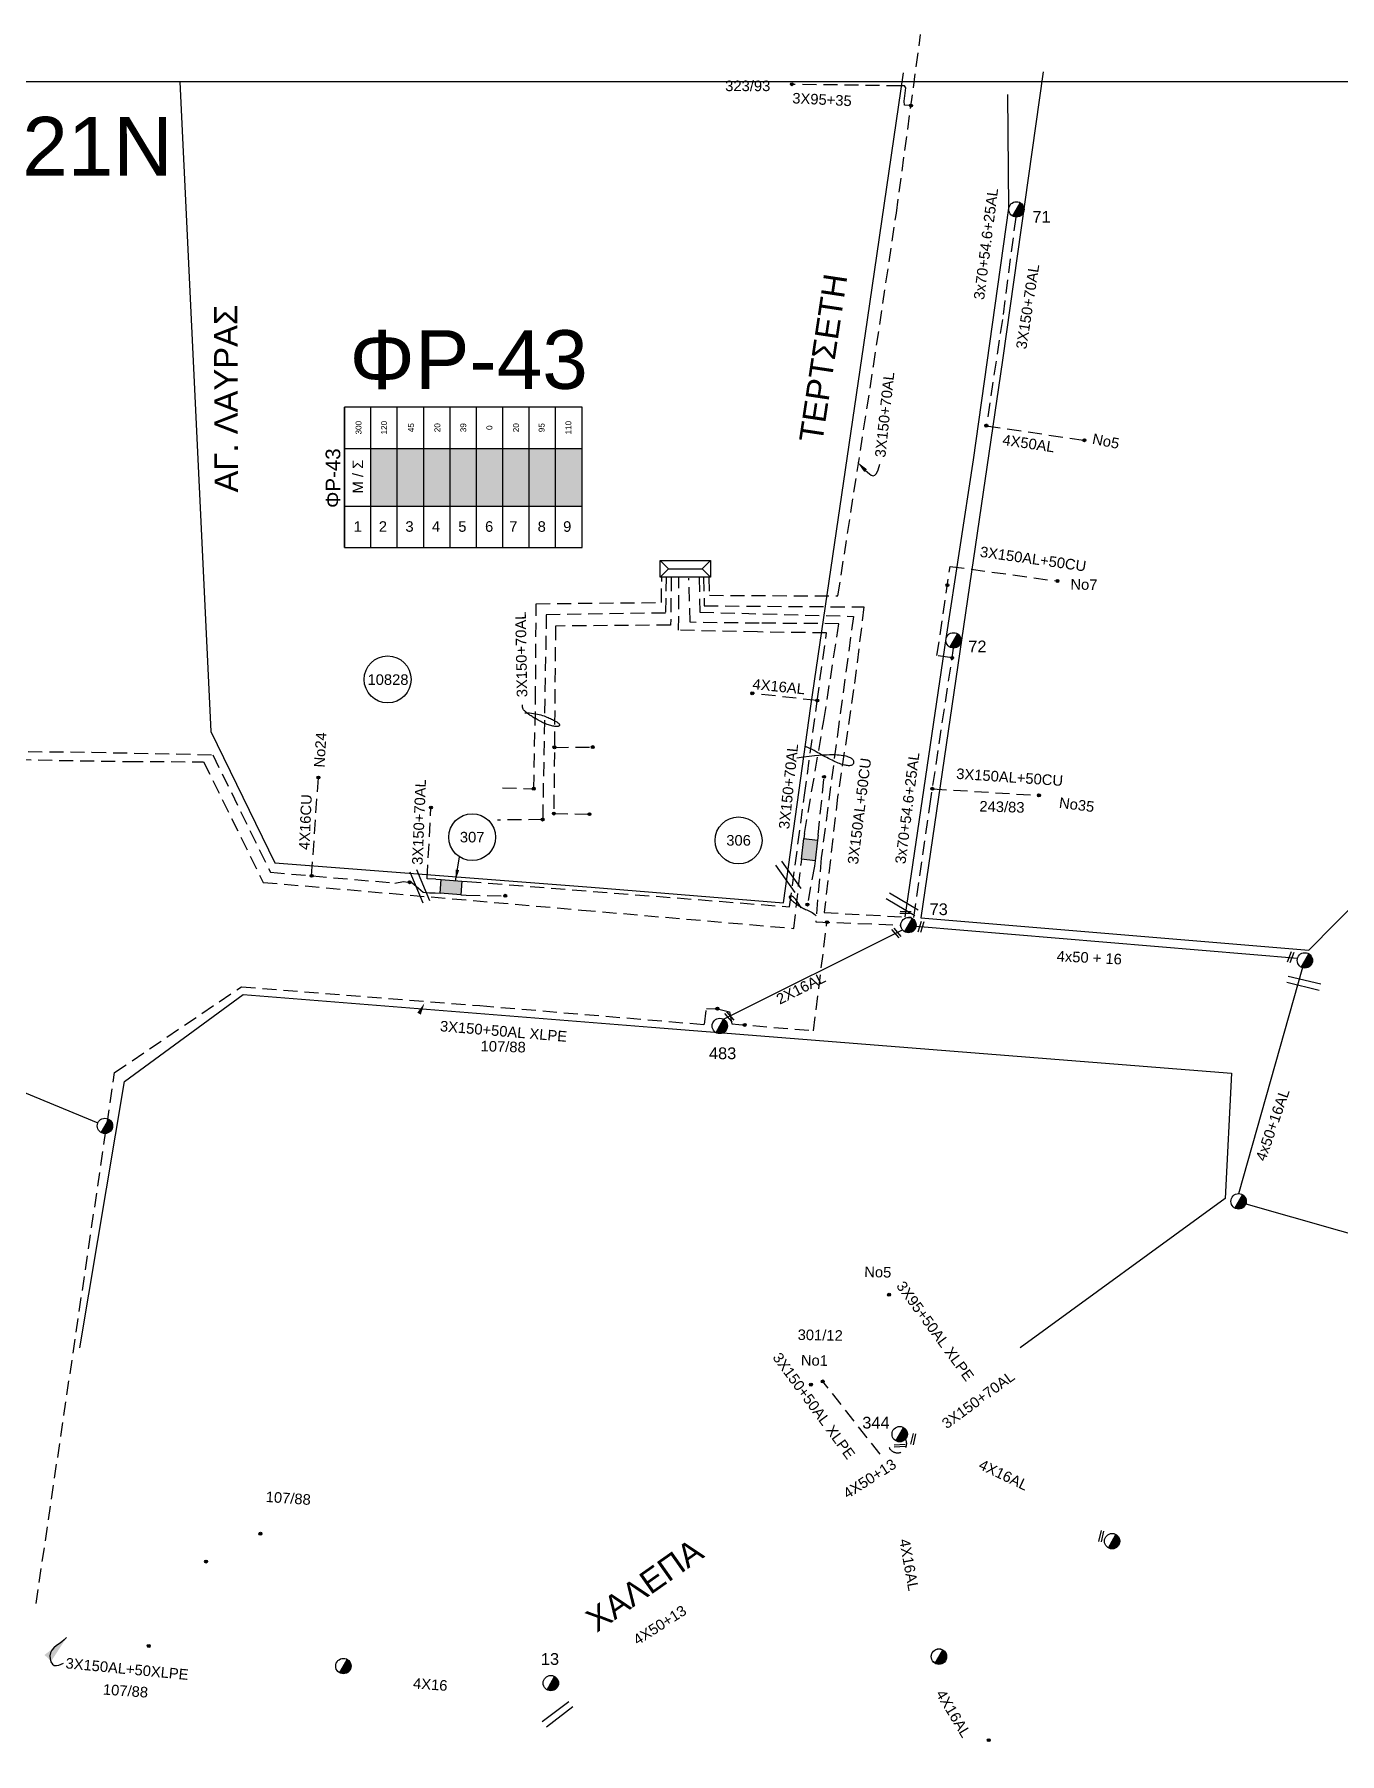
# Model space of a CAD drawing. Header units: millimetres. Extents: x 2893 to 4023, y 216 to 730.
# Drawn here: x 3393.7 to 3511.7, y 570 to 725.4 of the extents above; entities that cross this region are included whole.
import ezdxf
from ezdxf.enums import TextEntityAlignment as Align

# ---------------------------------------------------------------- set-up
doc = ezdxf.new("R2010")
doc.units = ezdxf.units.MM
doc.linetypes.add('DASHED', pattern=[19.05, 12.7, -6.35])
for name, color, linetype in [('Link Box 4 Διευθύνσεων', 7, 'Continuous'), ('Άγνωστα', 7, 'Continuous'), ('Ασφαλειοκιβώτια Χ.Τ 9 αναχωρήσεων', 7, 'Continuous'), ('Γυμνά εναέρια ΧΤ   4x35CU', 7, 'Continuous'), ('Γυμνά εναέρια ΧΤ (1Φ)   2x16AL', 7, 'Continuous'), ('Γυμνά εναέρια ΧΤ (3Φ)   4x16AL', 7, 'Continuous'), ('Γυμνά εναέρια ΧΤ (3Φ)   4x50AL', 7, 'Continuous'), ('Γυμνά εναέρια ΧΤ και ΦΟΠ (3Φ)   4x50+16AL', 7, 'Continuous'), ('Εναέρια παροχή ΧΤ 4x16', 7, 'Continuous'), ('Επιγραφές - Σχήματα', 7, 'Continuous'), ('Καλώδια ΧΤ   3x150 AL+50XLPE', 7, 'DASHED'), ('Καλώδια ΧΤ   3x150+50AL XLPE', 7, 'DASHED'), ('Καλώδια ΧΤ   3x150+50CU', 7, 'DASHED'), ('Καλώδια ΧΤ   3x150+70 AL', 7, 'DASHED'), ('Καλώδια ΧΤ   3x150AL+50CU', 7, 'DASHED'), ('Καλώδια ΧΤ   3x95+35 XLPE', 7, 'DASHED'), ('Καλώδια ΧΤ   3x95+50 AL XLPE', 7, 'DASHED'), ('Μηχανική τομή', 7, 'Continuous'), ('Στύλος ΦΜ', 7, 'Continuous'), ('Στύλος ΦΜ @ 1', 7, 'Continuous'), ('Συνδέσεις', 7, 'Continuous'), ('Συνεστραμμένα ΧΤ   3x70+54.6+25 AL', 7, 'SYN_LINE'), ('Τομή', 7, 'Continuous'), ('Υποσταθμός πόλεως', 7, 'Continuous'), ('Υπόβαθρο ΔΕΗ', 7, 'Continuous'), ('Υπόγεια καλώδια Δικτύου ΧΤ και Παρ. ΧΤ - 3X150+70 AL', 7, 'DASHED'), ('Υπόγεια καλώδια Παροχών ΧΤ   4x16AL', 7, 'DASHED'), ('Υπόγεια καλώδια Παροχών ΧΤ   4x16CU', 7, 'DASHED'), ('Υπόγεια καλώδια Παροχών ΧΤ   4x50AL', 7, 'DASHED')]:
    doc.layers.add(name, color=color, linetype=linetype)
doc.styles.add('arial', font='ARIAL.TTF')
doc.styles.get("Standard").update_dxf_attribs({"font": 'ARIAL.TTF'})
doc.linetypes.add('SYN_LINE', pattern='A,0.5,-0.0001,["/\\/\\/\\/",Standard,S=0.1,R=0,X=0,Y=-0.05],-0.25', length=0.7501)
doc.dimstyles.new('ISO-25', dxfattribs={"dimtxt": 2.5, "dimasz": 2.5, "dimexe": 1.25, "dimexo": 0.625, "dimtad": 1, "dimtxsty": 'Standard', "dimcen": 2.5, "dimadec": 0, "dimazin": 0, "dimtfac": 1, "dimtmove": 0, "dimatfit": 3, "dimfxl": 1, "dimarcsym": 0})

# ---------------------------------------------------------------- blocks, each defined once
blk = doc.blocks.new('ΥΠΑΡΧΩΝ ΤΣΙΜΕΝΤΕΝΙΟΣ ΣΤΥΛΟΣ')
at = {"layer": 'Στύλος ΦΜ'}
blk.add_hatch(color=7, dxfattribs=at).paths.add_polyline_path([(-1.29, -2.28, 0.574793), (2.62, 0, 0.268822), (1.3, 2.27)])
blk.add_line((-1.29, -2.28), (1.3, 2.27), dxfattribs=at)
blk.add_circle((0, 0), 2.62, dxfattribs=at)
at = {"layer": 'Στύλος ΦΜ', "flags": 4}
for tag, p in [('ΑΡΙΘΜΟΣ', (-4.68, 8.05)), ('ΤΥΠΟΣ', (-4.91, 3.03))]:
    blk.add_attdef(tag, p, '', height=4, dxfattribs=at)
blk = doc.blocks.new('_ΣΥΝΔΕΣΗ')
at = {"layer": 'Συνδέσεις', "linetype": 'SYN_LINE', "ltscale": 40}
blk.add_hatch(color=256, dxfattribs=at).paths.add_polyline_path([(-116.75, 2339.64, 1), (-117.75, 2339.64, 1)])
at = {"layer": 'Συνδέσεις'}
blk.add_circle((-117.25, 2339.64), 0.5, dxfattribs=at)
blk = doc.blocks.new('ΜΗΧΑΝΙΚΗ ΤΟΜΗ')
at = {"layer": 'Μηχανική τομή', "ltscale": 40}
for p, q in [((-1.89, 0.78), (1.89, 0.78)), ((1.89, 0), (-1.89, 0))]:
    blk.add_line(p, q, dxfattribs=at)
blk = doc.blocks.new('ΤΟΜΗ')
at = {"layer": 'Τομή', "ltscale": 40}
for p, q in [((-5.68, 0), (5.68, 0)), ((5.68, -2.33), (-5.68, -2.33))]:
    blk.add_line(p, q, dxfattribs=at)
blk = doc.blocks.new('LINK BOX 4 ΑΝΑΧΩΡΗΣΕΩΝ')
at = {"layer": 'Link Box 4 Διευθύνσεων', "ltscale": 40}
blk.add_hatch(color=256, dxfattribs=at).paths.add_polyline_path([(-3.54, 0), (-3.54, -4.67), (3.54, -4.67), (3.54, 0)])
for p, q in [((-3.54, 0), (-5.33, 0)), ((5.33, 0), (3.54, 0)), ((-3.54, -4.67), (-5.33, -4.67)), ((5.33, -4.67), (3.54, -4.67))]:
    blk.add_line(p, q, dxfattribs=at)
blk.add_lwpolyline([(-3.54, -4.67), (-3.54, 0), (3.54, 0), (3.54, -4.67)], close=True, dxfattribs=at)
blk = doc.blocks.new('ΥΠΟΣΤΑΘΜΟΣ ΠΟΛΕΩΣ')
at = {"layer": 'Υποσταθμός πόλεως', "linetype": 'Continuous', "ltscale": 40}
blk.add_lwpolyline([(-8.57, 2.82), (8.57, 2.82), (8.57, -2.82), (-8.57, -2.82)], close=True, dxfattribs=at)
for points in [[(-5.75, 0), (-8.57, 2.82)], [(5.75, 0), (8.57, 2.82)], [(-8.57, -2.82), (-5.75, 0)], [(-5.75, 0), (5.75, 0)], [(8.57, -2.82), (5.75, 0)]]:
    blk.add_lwpolyline(points, dxfattribs=at)
at = {"layer": 'Υποσταθμός πόλεως', "linetype": 'SYN_LINE', "ltscale": 40, "flags": 1}
for tag, p in [('ΜΕΤΑΣΧΗΜΑΤΙΣΜΟΣ', (10.6, 2.39)), ('ΙΣΧΥΣ', (10.58, -0.41)), ('ΑΡΙΘΜΟΣ', (10.7, -3.13))]:
    blk.add_attdef(tag, p, '', height=1.8, dxfattribs=at)
blk = doc.blocks.new('ΑΣΦΑΛΕΙΟΚΙΒΩΤΙΟ ΥΠΟΣΤΑΘΜΟΥ 9 ΑΝΑΧΩΡΗΣΕΩΝ')
at = {"layer": 'Ασφαλειοκιβώτια Χ.Τ 9 αναχωρήσεων', "ltscale": 40}
for p, q in [((-23.8, 40.36), (24.02, 40.36)), ((-9.72, 40.36), (-9.72, -40.64)), ((9.94, 40.36), (9.94, -40.64)), ((-23.8, 31.36), (24.02, 31.36)), ((-23.8, 22.36), (24.02, 22.36)), ((-23.8, 13.36), (24.02, 13.36)), ((-23.8, 4.36), (24.02, 4.36)), ((-23.8, -4.64), (24.02, -4.64)), ((-23.8, -13.64), (24.02, -13.64)), ((-23.8, -22.64), (24.02, -22.64)), ((-23.8, -31.64), (24.02, -31.64))]:
    blk.add_line(p, q, dxfattribs=at)
at = {"layer": 'Ασφαλειοκιβώτια Χ.Τ 9 αναχωρήσεων'}
blk.add_lwpolyline([(-23.8, -40.64), (24.02, -40.64), (24.02, 40.36), (-23.8, 40.36)], close=True, dxfattribs=at)
for s, p in [('1', (-18.45, 37.24)), ('2', (-18.45, 28.67)), ('3', (-18.45, 19.6)), ('4', (-18.45, 10.58)), ('5', (-18.45, 1.57)), ('6', (-18.45, -7.57)), ('7', (-18.45, -15.81)), ('8', (-18.45, -25.5)), ('9', (-18.45, -34.19))]:
    blk.add_text(s, height=3.6, rotation=270, dxfattribs=at).set_placement(p)
at = {"layer": 'Ασφαλειοκιβώτια Χ.Τ 9 αναχωρήσεων', "ltscale": 40}
for tag, height, p in [('ΟΝΟΜΑ', 5, (-0.16, 44.31)), ('ΚΕΙΜΕΝΟ 1', 2, (17.06, 35.59)), ('ΚΕΙΜΕΝΟ 2', 2, (17.06, 26.88)), ('ΚΕΙΜΕΝΟ 3', 2, (17.06, 17.69)), ('ΚΕΙΜΕΝΟ 4', 2, (17.06, 8.71)), ('ΚΕΙΜΕΝΟ 5', 2, (17.06, -0.13)), ('ΚΕΙΜΕΝΟ 6', 2, (17.06, -9.05)), ('ΚΕΙΜΕΝΟ 7', 2, (17.06, -18.13)), ('ΚΕΙΜΕΝΟ 8', 2, (17.06, -26.85)), ('ΚΕΙΜΕΝΟ 9', 2, (17.06, -35.99)), ('ΣΧ', 2, (-0.1, -42.64))]:
    blk.add_attdef(tag, text='', height=height, dxfattribs=at).set_placement(p, align=Align.MIDDLE_CENTER)

msp = doc.modelspace()

# ---------------------------------------------------------------- hatches: boundary and pattern name
at = {"layer": 'Ασφαλειοκιβώτια Χ.Τ 9 αναχωρήσεων', "ltscale": 0.1}
h = msp.add_hatch(color=6, dxfattribs=at)
h.dxf.hatch_style = 1
h.paths.add_polyline_path([(3424.12, 687.94), (3424.12, 682.73), (3426.5, 682.73), (3426.5, 687.94)])
h = msp.add_hatch(color=5, dxfattribs=at)
h.dxf.hatch_style = 1
h.paths.add_polyline_path([(3426.5, 687.94), (3426.5, 682.73), (3428.89, 682.73), (3428.89, 687.94)])
h = msp.add_hatch(color=30, dxfattribs=at)
h.dxf.hatch_style = 1
h.paths.add_polyline_path([(3428.89, 687.94), (3428.89, 682.73), (3431.27, 682.73), (3431.27, 687.94)])
h = msp.add_hatch(color=2, dxfattribs=at)
h.dxf.hatch_style = 1
h.paths.add_polyline_path([(3431.27, 687.94), (3431.27, 682.73), (3433.65, 682.73), (3433.65, 687.94)])
h = msp.add_hatch(color=133, dxfattribs=at)
h.dxf.hatch_style = 1
h.paths.add_polyline_path([(3433.65, 687.94), (3433.65, 682.73), (3436.04, 682.73), (3436.04, 687.94)])
h = msp.add_hatch(color=62, dxfattribs=at)
h.dxf.hatch_style = 1
h.paths.add_polyline_path([(3436.04, 687.94), (3436.04, 682.73), (3438.42, 682.73), (3438.42, 687.94)])
h = msp.add_hatch(color=27, dxfattribs=at)
h.dxf.hatch_style = 1
h.paths.add_polyline_path([(3438.42, 687.94), (3438.42, 682.73), (3440.81, 682.73), (3440.81, 687.94)])
h = msp.add_hatch(color=173, dxfattribs=at)
h.dxf.hatch_style = 1
h.paths.add_polyline_path([(3440.81, 687.94), (3440.81, 682.73), (3443.19, 682.73), (3443.19, 687.94)])

# ---------------------------------------------------------------- linework, layer by layer
at = {"layer": 'Άγνωστα', "color": 2, "linetype": 'DASHED', "ltscale": 0.1}
msp.add_lwpolyline([(3432.72, 647.59), (3436.26, 647.52)], dxfattribs=at)
at = {"layer": 'Άγνωστα', "color": 62, "linetype": 'DASHED', "const_width": 0.000000318}
msp.add_lwpolyline([(3414.14, 589.87), (3413.28, 578.19), (3404.05, 578.85), (3404.02, 579.82)], dxfattribs=at)
at = {"layer": 'Γυμνά εναέρια ΧΤ   4x35CU', "color": 2, "ltscale": 0.1}
msp.add_lwpolyline([(3382.66, 633.94), (3399.44, 627)], dxfattribs=at)
at = {"layer": 'Γυμνά εναέρια ΧΤ (1Φ)   2x16AL', "color": 62, "ltscale": 0.1}
msp.add_lwpolyline([(3456, 636.36), (3472.16, 644.45)], dxfattribs=at)
at = {"layer": 'Γυμνά εναέρια ΧΤ (3Φ)   4x16AL', "color": 30, "ltscale": 10, "const_width": 0.000000318}
for points in [[(3472.59, 598.72), (3472.59, 598.72), (3490.5, 589.52)], [(3471.78, 598.19), (3475.14, 579.38)]]:
    msp.add_lwpolyline(points, dxfattribs=at)
at = {"layer": 'Γυμνά εναέρια ΧΤ (3Φ)   4x16AL', "color": 30, "linetype": 'SYN_LINE', "ltscale": 10, "const_width": 0.000000318}
msp.add_lwpolyline([(3475.78, 578.16), (3479.96, 571.22)], dxfattribs=at)
at = {"layer": 'Γυμνά εναέρια ΧΤ (3Φ)   4x50AL', "color": 30, "ltscale": 0.1}
msp.add_lwpolyline([(3503.2, 619.68), (3536.86, 610.11)], dxfattribs=at)
at = {"layer": 'Γυμνά εναέρια ΧΤ (3Φ)   4x50AL', "color": 30, "ltscale": 0.1, "const_width": 0.000000318}
msp.add_lwpolyline([(3441.05, 576.53), (3471.44, 598.37)], dxfattribs=at)
at = {"layer": 'Γυμνά εναέρια ΧΤ (3Φ)   4x50AL', "color": 133, "ltscale": 0.1, "const_width": 0.000000318}
msp.add_lwpolyline([(3448.68, 539.31), (3440.53, 575.69)], dxfattribs=at)
at = {"layer": 'Γυμνά εναέρια ΧΤ και ΦΟΠ (3Φ)   4x50+16AL', "color": 62}
msp.add_lwpolyline([(3473.39, 644.78), (3507.87, 641.9)], dxfattribs=at)
at = {"layer": 'Γυμνά εναέρια ΧΤ και ΦΟΠ (3Φ)   4x50+16AL', "color": 30}
msp.add_lwpolyline([(3508.32, 641.03), (3502.54, 620.6)], dxfattribs=at)
at = {"layer": 'Εναέρια παροχή ΧΤ 4x16', "color": 30, "ltscale": 0.1, "const_width": 0.000000318}
msp.add_lwpolyline([(3422.32, 577.84), (3439.7, 576.52)], dxfattribs=at)
at = {"layer": 'Επιγραφές - Σχήματα'}
msp.add_lwpolyline([(2902.66, 226.25), (3910.16, 216.01), (3910.16, 721.1), (2902.66, 721.1)], close=True, dxfattribs=at)
for points in [[(3468.82, 685.96), (3469, 685.8), (3469.18, 685.66), (3469.34, 685.54), (3469.5, 685.49), (3469.66, 685.54), (3469.81, 685.7), (3469.97, 686.02), (3470.12, 686.52)], [(3438.03, 664.05), (3438.24, 664.06), (3438.44, 664.05), (3438.63, 664.04), (3438.82, 664.01), (3439, 663.98), (3439.17, 663.95), (3439.33, 663.91), (3439.49, 663.87), (3439.63, 663.82), (3439.77, 663.78), (3439.89, 663.73), (3440.01, 663.68), (3440.13, 663.64), (3440.24, 663.59), (3440.34, 663.54), (3440.43, 663.5), (3440.53, 663.45), (3440.62, 663.41), (3440.7, 663.37), (3440.78, 663.32), (3440.85, 663.28), (3440.91, 663.24), (3440.97, 663.2), (3441.02, 663.16), (3441.06, 663.13), (3441.09, 663.09), (3441.12, 663.06), (3441.14, 663.03), (3441.15, 663), (3441.15, 662.97), (3441.15, 662.94), (3441.15, 662.92), (3441.14, 662.9), (3441.12, 662.88), (3441.1, 662.86), (3441.07, 662.84), (3441.04, 662.83), (3440.99, 662.82), (3440.94, 662.82), (3440.88, 662.82), (3440.82, 662.82), (3440.74, 662.83), (3440.66, 662.84), (3440.57, 662.86), (3440.48, 662.88), (3440.38, 662.91), (3440.27, 662.94), (3440.16, 662.98), (3440.05, 663.02), (3439.93, 663.07), (3439.82, 663.11), (3439.7, 663.17), (3439.58, 663.22), (3439.47, 663.28), (3439.36, 663.33), (3439.25, 663.39), (3439.14, 663.45), (3439.04, 663.51), (3438.94, 663.56), (3438.85, 663.62), (3438.76, 663.68), (3438.68, 663.73), (3438.6, 663.78), (3438.52, 663.83), (3438.46, 663.88), (3438.39, 663.92), (3438.33, 663.97), (3438.28, 664.01), (3438.22, 664.05), (3438.17, 664.09), (3438.12, 664.14), (3438.07, 664.18), (3438.02, 664.23), (3437.97, 664.27), (3437.92, 664.33), (3437.88, 664.4), (3437.85, 664.47), (3437.82, 664.56), (3437.81, 664.67), (3437.81, 664.79)], [(3462.61, 659.98), (3463.21, 660.07), (3463.73, 660.13), (3464.2, 660.19), (3464.61, 660.23), (3464.96, 660.26), (3465.28, 660.27), (3465.56, 660.28), (3465.81, 660.28), (3466.04, 660.28), (3466.25, 660.27), (3466.44, 660.25), (3466.61, 660.23), (3466.76, 660.21), (3466.9, 660.19), (3467.03, 660.16), (3467.14, 660.13), (3467.25, 660.09), (3467.34, 660.06), (3467.42, 660.02), (3467.49, 659.98), (3467.56, 659.94), (3467.61, 659.89), (3467.66, 659.85), (3467.69, 659.79), (3467.72, 659.73), (3467.74, 659.67), (3467.74, 659.61), (3467.74, 659.55), (3467.73, 659.49), (3467.71, 659.44), (3467.68, 659.39), (3467.64, 659.35), (3467.59, 659.32), (3467.52, 659.3), (3467.45, 659.29), (3467.37, 659.28), (3467.29, 659.28), (3467.2, 659.29), (3467.11, 659.3), (3467.01, 659.32), (3466.91, 659.34), (3466.8, 659.36), (3466.7, 659.39), (3466.59, 659.43), (3466.47, 659.47), (3466.35, 659.52), (3466.22, 659.57), (3466.09, 659.63), (3465.95, 659.7), (3465.8, 659.77), (3465.65, 659.84), (3465.49, 659.92), (3465.33, 660.01), (3465.16, 660.09), (3465, 660.18), (3464.84, 660.27), (3464.67, 660.37), (3464.51, 660.46), (3464.35, 660.55), (3464.17, 660.65), (3463.99, 660.74), (3463.8, 660.83), (3463.6, 660.93), (3463.38, 661.03)], [(3463.01, 646.44), (3462.82, 646.75), (3462.65, 647), (3462.51, 647.18), (3462.39, 647.31), (3462.3, 647.4), (3462.22, 647.45), (3462.15, 647.48), (3462.1, 647.49), (3462.05, 647.5), (3462.01, 647.5), (3461.98, 647.49), (3461.95, 647.48), (3461.94, 647.46), (3461.93, 647.44), (3461.92, 647.42), (3461.93, 647.39), (3461.94, 647.36), (3461.96, 647.33), (3461.98, 647.29), (3462.01, 647.26), (3462.05, 647.22), (3462.09, 647.18), (3462.14, 647.13), (3462.2, 647.08), (3462.25, 647.03), (3462.32, 646.98), (3462.39, 646.93), (3462.46, 646.87), (3462.53, 646.82), (3462.6, 646.76), (3462.68, 646.71), (3462.75, 646.66), (3462.82, 646.61), (3462.9, 646.56), (3462.97, 646.52), (3463.05, 646.47), (3463.13, 646.43), (3463.21, 646.39), (3463.31, 646.34), (3463.41, 646.3), (3463.52, 646.25), (3463.63, 646.2), (3463.76, 646.14), (3463.88, 646.08), (3464.01, 646.01), (3464.13, 645.92), (3464.25, 645.83), (3464.37, 645.71)]]:
    msp.add_lwpolyline(points, dxfattribs=at)
for centre in [(3425.63, 667.08), (3433.27, 652.82), (3457.35, 652.53)]:
    msp.add_circle(centre, 2.12, dxfattribs=at)
for points in [[(3468.7, 685.83), (3468.09, 686.72), (3468.95, 686.08)], [(3428.31, 636.96), (3428.96, 637.82), (3428.63, 636.79)]]:
    msp.add_solid(points, dxfattribs=at)
at = {"layer": 'Καλώδια ΧΤ   3x150 AL+50XLPE', "color": 62, "const_width": 0.000000318}
msp.add_lwpolyline([(3404.17, 579.71), (3408.58, 579.37), (3409.22, 587.35), (3409.22, 587.35)], dxfattribs=at)
at = {"layer": 'Καλώδια ΧΤ   3x150 AL+50XLPE', "color": 62, "ltscale": 0.1, "const_width": 0.000000318}
msp.add_lwpolyline([(3404.04, 579.72), (3403.21, 579.7), (3397.09, 579.94), (3397.09, 579.94), (3393.86, 583.58), (3393.86, 583.58)], dxfattribs=at)
at = {"layer": 'Καλώδια ΧΤ   3x150+50AL XLPE', "color": 30, "ltscale": 0.1}
msp.add_line((3470.14, 597.05), (3464.96, 603.64), dxfattribs=at)
at = {"layer": 'Καλώδια ΧΤ   3x150+50AL XLPE', "color": 62, "ltscale": 0.1}
for points in [[(3456.73, 635.95), (3464.13, 635.33), (3465.33, 645.13)], [(3393.86, 583.58), (3400.95, 631.55), (3412.41, 639.3), (3433.97, 637.6), (3454.27, 635.89), (3454.44, 637.33), (3455.43, 637.32)], [(3455.43, 637.32), (3456.53, 637.04), (3456.53, 637.04), (3456.73, 635.95), (3456.73, 635.95), (3456.73, 635.95), (3456.73, 635.95), (3456.73, 635.95)]]:
    msp.add_lwpolyline(points, dxfattribs=at)
at = {"layer": 'Καλώδια ΧΤ   3x150+50AL XLPE', "color": 30, "ltscale": 0.1, "const_width": 0.000000318}
msp.add_lwpolyline([(3470.95, 597.67), (3469.33, 596.42), (3463.89, 603.34)], dxfattribs=at)
at = {"layer": 'Καλώδια ΧΤ   3x150+50AL XLPE', "color": 30, "ltscale": 0.1}
msp.add_arc((3471.71, 598.01), 0.831, 203.7214, 29.3327, dxfattribs=at)
at = {"layer": 'Καλώδια ΧΤ   3x150+50CU', "color": 173, "ltscale": 0.1}
msp.add_lwpolyline([(3473.19, 645.57), (3474.63, 655.62), (3476.78, 669.91)], dxfattribs=at)
at = {"layer": 'Καλώδια ΧΤ   3x150+50CU', "color": 173, "linetype": 'DASHED', "ltscale": 0.1}
msp.add_lwpolyline([(3474.87, 657.19), (3484.5, 656.6)], dxfattribs=at)
at = {"layer": 'Καλώδια ΧΤ   3x150+70 AL', "color": 27, "ltscale": 0.1}
msp.add_lwpolyline([(3454.66, 676.33), (3454.71, 674.68), (3466.33, 674.62), (3467.78, 683.99), (3469.54, 695.39), (3471.61, 709.23), (3473.8, 725.38)], dxfattribs=at)
at = {"layer": 'Καλώδια ΧΤ   3x150+70 AL', "color": 173, "ltscale": 0.1}
msp.add_lwpolyline([(3482.4, 708.87), (3481.19, 699.61), (3479.74, 690.01)], dxfattribs=at)
at = {"layer": 'Καλώδια ΧΤ   3x150+70 AL', "color": 2, "ltscale": 0.1}
for points in [[(3432.81, 648.82), (3461.96, 646.53), (3463.31, 656.63), (3464.45, 665.11), (3465.29, 671.28), (3459.07, 671.37), (3451.93, 671.52), (3451.96, 676.34)], [(3429.99, 649.02), (3429.21, 649.05), (3429.54, 655.49)]]:
    msp.add_lwpolyline(points, dxfattribs=at)
at = {"layer": 'Καλώδια ΧΤ   3x150+70 AL', "color": 5, "ltscale": 0.1}
msp.add_lwpolyline([(3450.81, 676.34), (3450.75, 673.08), (3439.97, 672.93), (3439.64, 654.41), (3435.57, 654.37)], dxfattribs=at)
at = {"layer": 'Καλώδια ΧΤ   3x150+70 AL', "color": 30, "ltscale": 0.1}
for points in [[(3436.02, 657.27), (3438.84, 657.2), (3439, 665.21), (3439.05, 673.92), (3450.37, 674.03), (3450.41, 676.34)], [(3351.21, 641.04), (3352.1, 646.92), (3365.04, 645.71), (3376.15, 644.71), (3377.17, 644.77), (3377.83, 645.28), (3378.12, 646.36), (3378.84, 654.2), (3379.08, 654.91), (3379.68, 655.46), (3384.54, 659.82), (3385.01, 659.87), (3392.13, 659.83), (3402.26, 659.66), (3408.99, 659.64), (3414.39, 648.74), (3443.16, 646.24), (3462.35, 644.58), (3462.98, 650.35)]]:
    msp.add_lwpolyline(points, dxfattribs=at)
at = {"layer": 'Καλώδια ΧΤ   3x150+70 AL', "color": 6, "ltscale": 0.1}
for points in [[(3451.26, 676.34), (3451.21, 671.99), (3440.8, 671.9), (3440.65, 654.95)], [(3385.53, 660.64), (3398.91, 660.5), (3409.83, 660.27), (3415.03, 649.65), (3426.29, 648.68), (3427.06, 648.81), (3427.85, 648.71), (3428.41, 648.21), (3428.83, 647.86), (3429.41, 647.79), (3429.91, 647.78)], [(3440.7, 660.94), (3444.17, 660.96)], [(3440.65, 654.95), (3443.86, 654.9)]]:
    msp.add_lwpolyline(points, dxfattribs=at)
at = {"layer": 'Καλώδια ΧΤ   3x150+70 AL', "color": 133, "ltscale": 0.1}
msp.add_lwpolyline([(3463.31, 653.16), (3465.06, 663.38), (3466.42, 672.11), (3459.22, 672.16), (3452.96, 672.24), (3452.86, 676.22)], dxfattribs=at)
at = {"layer": 'Καλώδια ΧΤ   3x150+70 AL', "color": 62, "ltscale": 0.1}
msp.add_lwpolyline([(3453.78, 676.27), (3453.84, 673.16), (3467.73, 672.78), (3466.41, 663.08), (3464.82, 650.95), (3464.32, 645.17), (3472.01, 644.88)], dxfattribs=at)
at = {"layer": 'Καλώδια ΧΤ   3x150+70 AL', "color": 30, "linetype": 'Continuous', "ltscale": 0.1, "const_width": 0.000000318}
for points in [[(3501.95, 619.55), (3484.41, 606.68)], [(3472.61, 598.87), (3472.81, 599.14), (3484.41, 606.68)]]:
    msp.add_lwpolyline(points, dxfattribs=at)
at = {"layer": 'Καλώδια ΧΤ   3x150AL+50CU', "color": 173, "ltscale": 0.1}
for points in [[(3454.19, 676.33), (3454.24, 673.73), (3468.68, 673.63), (3467.75, 666.16), (3466.3, 656.48), (3465.09, 646.01), (3472.94, 645.58)], [(3476.65, 669.02), (3475.28, 669.23), (3476.47, 677.3), (3486.17, 675.97)]]:
    msp.add_lwpolyline(points, dxfattribs=at)
at = {"layer": 'Καλώδια ΧΤ   3x95+35 XLPE', "color": 27, "ltscale": 0.1}
msp.add_lwpolyline([(3472.93, 718.94), (3472.33, 718.99), (3472.32, 719.34), (3472.47, 720.55), (3472.34, 720.72), (3472, 720.72), (3462.16, 720.86)], dxfattribs=at)
at = {"layer": 'Καλώδια ΧΤ   3x95+50 AL XLPE', "color": 30, "ltscale": 0.1, "const_width": 0.000000318}
msp.add_lwpolyline([(3472.37, 599.4), (3477.19, 603.04), (3470.95, 611.47)], dxfattribs=at)
at = {"layer": 'Συνεστραμμένα ΧΤ   3x70+54.6+25 AL', "color": 173, "ltscale": 10}
msp.add_lwpolyline([(3472.39, 645.61), (3476.11, 670.78), (3478.57, 686.94), (3481.78, 709.68), (3481.68, 719.93)], dxfattribs=at)
at = {"layer": 'Υπόβαθρο ΔΕΗ', "ltscale": 0.1}
for points in [[(3406.84, 721.1), (3409.66, 662.37), (3415.42, 650.51), (3444.02, 648.31), (3461.41, 646.88), (3463.88, 664.65), (3468.99, 699.59), (3472.25, 721.89)], [(3484.89, 721.98), (3481.19, 695.92), (3473.83, 645.52), (3508.89, 642.61), (3528.25, 662.23), (3532.57, 697.76), (3535.68, 721.44)], [(3397.82, 606.68), (3401.84, 630.74), (3412.56, 638.59), (3449.49, 635.66), (3501.91, 631.48), (3501.34, 620.16), (3482.79, 606.68)]]:
    msp.add_lwpolyline(points, dxfattribs=at)
at = {"layer": 'Υπόβαθρο ΔΕΗ', "ltscale": 0.1, "const_width": 0.000000318}
for points in [[(3397.82, 606.68), (3394.54, 584.44), (3397.6, 580.67), (3440.72, 577.73), (3482.79, 606.68)], [(3504.09, 597.14), (3504.09, 597.14), (3451.89, 560.99), (3451.05, 550.61), (3516.54, 545.92), (3525.71, 598.86), (3525.71, 598.86), (3508.25, 600.26), (3504.09, 597.14)]]:
    msp.add_lwpolyline(points, dxfattribs=at)
msp.add_lwpolyline([(3399.59, 554.59), (3434.31, 551.68, 0.806574), (3434.52, 569.9), (3399.12, 572.27, 1.117761), (3399.59, 554.59, 0)], format="xyb", dxfattribs=at)
at = {"layer": 'Υπόγεια καλώδια Δικτύου ΧΤ και Παρ. ΧΤ - 3X150+70 AL', "ltscale": 0.1}
for points in [[(3464.54, 653.01), (3465.07, 658.27)], [(3464.2, 650.21), (3463.57, 646.73)]]:
    msp.add_lwpolyline(points, dxfattribs=at)
at = {"layer": 'Υπόγεια καλώδια Παροχών ΧΤ   4x16AL', "color": 2, "ltscale": 0.1}
msp.add_lwpolyline([(3464.46, 665.16), (3458.58, 665.82)], dxfattribs=at)
at = {"layer": 'Υπόγεια καλώδια Παροχών ΧΤ   4x16CU', "color": 6, "ltscale": 0.1}
msp.add_lwpolyline([(3418.76, 649.33), (3419.37, 658.21)], dxfattribs=at)
at = {"layer": 'Υπόγεια καλώδια Παροχών ΧΤ   4x50AL', "color": 173, "ltscale": 0.1}
msp.add_lwpolyline([(3479.74, 690.01), (3479.74, 690.01), (3488.6, 688.69)], dxfattribs=at)

# ---------------------------------------------------------------- block references
at = {"color": 62, "xscale": 0.2649871955223772, "yscale": 0.2649871955223772, "zscale": 0.2649871955223772}
for p in [(3502.02, -8.5), (3494.96, -16.63), (3496.03, -16.34), (3445.2, -30.1), (3440.29, -32.62), (3435.11, -40.25), (3511.03, -48.76)]:
    msp.add_blockref('_ΣΥΝΔΕΣΗ', p, dxfattribs=at)
at = {"layer": 'Link Box 4 Διευθύνσεων'}
for p, xscale, yscale, zscale, rotation in [((3463.14, 651.76), 0.2649871955224298, 0.2649871955224298, 0.2649871955224298, 83.25237972118116), ((3431.32, 647.69), 0.2649871955224776, 0.2649871955224776, 0.2649871955224776, 176.0294121258296)]:
    msp.add_blockref('LINK BOX 4 ΑΝΑΧΩΡΗΣΕΩΝ', p, dxfattribs=dict(at, xscale=xscale, yscale=yscale, zscale=zscale, rotation=rotation))
at = {"layer": 'Ασφαλειοκιβώτια Χ.Τ 9 αναχωρήσεων', "xscale": 0.2649871955223772, "yscale": 0.2649871955223772, "zscale": 0.2649871955223772, "rotation": 90}
msp.add_blockref('ΑΣΦΑΛΕΙΟΚΙΒΩΤΙΟ ΥΠΟΣΤΑΘΜΟΥ 9 ΑΝΑΧΩΡΗΣΕΩΝ', (3432.43, 685.31), dxfattribs=at).add_auto_attribs({'ΟΝΟΜΑ': 'ΦP-43', 'ΚΕΙΜΕΝΟ 2': '120', 'ΚΕΙΜΕΝΟ 1': '300', 'ΚΕΙΜΕΝΟ 3': '45', 'ΚΕΙΜΕΝΟ 4': '20', 'ΚΕΙΜΕΝΟ 5': '39', 'ΚΕΙΜΕΝΟ 6': '0', 'ΚΕΙΜΕΝΟ 7': '20', 'ΚΕΙΜΕΝΟ 8': '95', 'ΚΕΙΜΕΝΟ 9': '110'})
at = {"layer": 'Μηχανική τομή'}
for p, xscale, yscale, zscale, rotation in [((3472.44, 646.13), 0.264987195522385, 0.264987195522385, 0.264987195522385, 178.6738364668688), ((3473.74, 644.75), 0.2649871955224098, 0.2649871955224098, 0.2649871955224098, 252.0118968856169), ((3471.54, 644.09), 0.2649871955223858, 0.2649871955223858, 0.2649871955223858, 310.9224371497209), ((3507.15, 642.02), 0.2649871955223773, 0.2649871955223773, 0.2649871955223773, 248.540921122463), ((3456.43, 636.52), 0.2649871955223858, 0.2649871955223858, 0.2649871955223858, 310.9224371497209), ((3473.23, 598.4), 0.2649871955223322, 0.2649871955223322, 0.2649871955223322, 76.82541218179551), ((3471.92, 597.73), 0.2649871955223947, 0.2649871955223947, 0.2649871955223947, 3.067047782138964), ((3490.23, 589.62), 0.2649871955223322, 0.2649871955223322, 0.2649871955223322, 76.82541218179551)]:
    msp.add_blockref('ΜΗΧΑΝΙΚΗ ΤΟΜΗ', p, dxfattribs=dict(at, xscale=xscale, yscale=yscale, zscale=zscale, rotation=rotation))
at = {"layer": 'Στύλος ΦΜ @ 1', "ltscale": 40}
ref = msp.add_blockref('ΥΠΑΡΧΩΝ ΤΣΙΜΕΝΤΕΝΙΟΣ ΣΤΥΛΟΣ', (3482.46, 709.56), dxfattribs=dict(at, xscale=0.2649871955223772, yscale=0.2649871955223772, zscale=0.2649871955223772))
ref.add_attrib('ΤΥΠΟΣ', '71', (3483.91, 708.36), dxfattribs={"layer": 'Στύλος ΦΜ', "height": 1.06, "flags": 4})
ref = msp.add_blockref('ΥΠΑΡΧΩΝ ΤΣΙΜΕΝΤΕΝΙΟΣ ΣΤΥΛΟΣ', (3476.78, 670.61), dxfattribs=dict(at, xscale=0.2649871955223772, yscale=0.2649871955223772, zscale=0.2649871955223772))
ref.add_attrib('ΤΥΠΟΣ', '72', (3478.11, 669.53), dxfattribs={"layer": 'Στύλος ΦΜ', "height": 1.06, "flags": 4})
ref = msp.add_blockref('ΥΠΑΡΧΩΝ ΤΣΙΜΕΝΤΕΝΙΟΣ ΣΤΥΛΟΣ', (3472.7, 644.88), dxfattribs=dict(at, xscale=0.2649871955223772, yscale=0.2649871955223772, zscale=0.2649871955223772))
ref.add_attrib('ΤΥΠΟΣ', '73', (3474.61, 645.78), dxfattribs={"layer": 'Στύλος ΦΜ', "height": 1.06, "flags": 4})
at = {"layer": 'Στύλος ΦΜ @ 1', "ltscale": 40, "xscale": 0.2649871955223772, "yscale": 0.2649871955223772, "zscale": 0.2649871955223772}
for p in [(3508.53, 641.69), (3400.08, 626.73), (3502.54, 619.91), (3471.91, 598.87), (3491.11, 589.2), (3491.11, 589.2), (3421.63, 577.91), (3421.63, 577.91), (3475.46, 578.78), (3475.46, 578.78), (3475.46, 578.76), (3475.46, 578.76)]:
    msp.add_blockref('ΥΠΑΡΧΩΝ ΤΣΙΜΕΝΤΕΝΙΟΣ ΣΤΥΛΟΣ', p, dxfattribs=at)
at = {"layer": 'Στύλος ΦΜ @ 1', "ltscale": 40}
ref = msp.add_blockref('ΥΠΑΡΧΩΝ ΤΣΙΜΕΝΤΕΝΙΟΣ ΣΤΥΛΟΣ', (3455.65, 635.76), dxfattribs=dict(at, xscale=0.2649871955223772, yscale=0.2649871955223772, zscale=0.2649871955223772))
ref.add_attrib('ΤΥΠΟΣ', '483', (3454.67, 632.76), dxfattribs={"layer": 'Στύλος ΦΜ', "height": 1.06, "flags": 4})
ref = msp.add_blockref('ΥΠΑΡΧΩΝ ΤΣΙΜΕΝΤΕΝΙΟΣ ΣΤΥΛΟΣ', (3471.91, 598.87), dxfattribs=dict(at, xscale=0.2649871955223772, yscale=0.2649871955223772, zscale=0.2649871955223772))
ref.add_attrib('ΤΥΠΟΣ', '344', (3468.53, 599.38), dxfattribs={"layer": 'Στύλος ΦΜ', "height": 1.06, "flags": 4})
ref = msp.add_blockref('ΥΠΑΡΧΩΝ ΤΣΙΜΕΝΤΕΝΙΟΣ ΣΤΥΛΟΣ', (3440.38, 576.37), dxfattribs=dict(at, xscale=0.2649871955223772, yscale=0.2649871955223772, zscale=0.2649871955223772))
ref.add_attrib('ΤΥΠΟΣ', '13', (3439.48, 578.02), dxfattribs={"layer": 'Στύλος ΦΜ', "height": 1.06, "flags": 4})
at = {"layer": 'Συνδέσεις', "xscale": 0.2649871955223772, "yscale": 0.2649871955223772, "zscale": 0.2649871955223772}
for p in [(3493.23, 100.89), (3504, 98.97), (3510.81, 70.04), (3519.67, 68.72), (3517.24, 56), (3507.29, 55.63), (3507.72, 49.05), (3489.65, 45.85), (3495.53, 45.19), (3471.77, 40.97), (3475.24, 40.99), (3450.44, 38.24), (3469.91, 37.23), (3496.14, 38.3), (3505.93, 37.22), (3515.57, 36.63), (3460.61, 35.52), (3470.7, 34.44), (3471.72, 34.98), (3474.93, 34.93), (3449.83, 29.36), (3458.69, 28.77), (3467.33, 27.55), (3494.64, 26.76), (3496.4, 25.16), (3486.5, 17.35), (3488.97, 15.88)]:
    msp.add_blockref('_ΣΥΝΔΕΣΗ', p, dxfattribs=at)
at = {"layer": 'Τομή'}
for p, xscale, yscale, zscale, rotation in [((3428.25, 648.26), 0.2649871955225784, 0.2649871955225784, 0.2649871955225784, 112.8707134360247), ((3461.59, 649.06), 0.264987195522672, 0.264987195522672, 0.264987195522672, 125.2973139331944), ((3471.97, 646.49), 0.2649871955226014, 0.2649871955226014, 0.2649871955226014, 149.5312634139546), ((3508.35, 639.32), 0.2649871955227159, 0.2649871955227159, 0.2649871955227159, 166.3853712533971), ((3440.8, 573.8), 0.264987195522392, 0.264987195522392, 0.264987195522392, 37.23613007558336)]:
    msp.add_blockref('ΤΟΜΗ', p, dxfattribs=dict(at, xscale=xscale, yscale=yscale, zscale=zscale, rotation=rotation))
at = {"layer": 'Υποσταθμός πόλεως', "xscale": 0.2649871955223209, "yscale": 0.2649871955223209, "zscale": 0.2649871955223209, "rotation": 359.9491170261945}
msp.add_blockref('ΥΠΟΣΤΑΘΜΟΣ ΠΟΛΕΩΣ', (3452.54, 677.08), dxfattribs=at)

# ---------------------------------------------------------------- texts
at = {"layer": 'Ασφαλειοκιβώτια Χ.Τ 9 αναχωρήσεων', "insert": (3422.46, 682.73), "char_height": 0.954, "width": 5.2082, "attachment_point": 1, "rotation": 90}
msp.add_mtext('\\pi1.1572;Μ / Σ', dxfattribs=at)
at = {"layer": 'Γυμνά εναέρια ΧΤ (1Φ)   2x16AL', "insert": (3460.64, 638.53), "char_height": 0.954, "width": 89.2327, "attachment_point": 1, "rotation": 26.5614, "style": 'arial'}
msp.add_mtext('2X16AL', dxfattribs=at)
at = {"layer": 'Γυμνά εναέρια ΧΤ (3Φ)   4x16AL', "char_height": 0.954, "width": 89.2327, "attachment_point": 1, "style": 'arial'}
for insert, rotation in [((3479.37, 596.64), 334.5492), ((3472.8, 589.48), 280.3207), ((3475.96, 575.9), 300.9231)]:
    msp.add_mtext('4X16AL', dxfattribs=dict(at, insert=insert, rotation=rotation))
at = {"layer": 'Γυμνά εναέρια ΧΤ (3Φ)   4x50AL', "char_height": 0.954, "width": 9.1403, "attachment_point": 1, "rotation": 32.6885, "style": 'arial'}
for insert in [(3466.67, 593.8), (3447.71, 580.57)]:
    msp.add_mtext('4X50+13', dxfattribs=dict(at, insert=insert))
at = {"layer": 'Γυμνά εναέρια ΧΤ και ΦΟΠ (3Φ)   4x50+16AL', "char_height": 0.954, "width": 89.2327, "attachment_point": 1, "style": 'arial'}
for s, insert, rotation in [('4x50 + 16', (3486.13, 642.56), 357.1203), ('4x50+16AL', (3504.05, 623.78), 70.8867)]:
    msp.add_mtext(s, dxfattribs=dict(at, insert=insert, rotation=rotation))
at = {"layer": 'Εναέρια παροχή ΧΤ 4x16', "insert": (3427.97, 576.84), "char_height": 0.954, "width": 89.2327, "attachment_point": 1, "rotation": 355.8073, "style": 'arial'}
msp.add_mtext('4X16', dxfattribs=at)
at = {"layer": 'Επιγραφές - Σχήματα'}
for s, insert, char_height, width, attachment_point in [('{\\fArial|b0|i0|c161|p34;323/93}', (3456.14, 721.2), 0.954, 9.0723, 1), ('21N', (3392.61, 717.92), 5.3, 1.3109, 1), ('10828', (3423.81, 667.54), 0.954, 9.0723, 1), ('307', (3433.27, 652.82), 0.954, 5.3327, 5), ('306', (3457.35, 652.53), 0.954, 5.3327, 5)]:
    msp.add_mtext(s, dxfattribs=dict(at, insert=insert, char_height=char_height, width=width, attachment_point=attachment_point))
at = {"layer": 'Επιγραφές - Σχήματα', "attachment_point": 1, "style": 'arial'}
for s, insert, char_height, width, rotation in [('ΤΕΡΤΣΕΤΗ', (3462.81, 688.71), 2.12, 45.1012, 81.4401), ('ΑΓ. ΛΑΥΡΑΣ', (3409.99, 683.97), 2.12, 45.1012, 90.2087), ('No5', (3489.44, 689.32), 0.954, 89.2327, 348.7824), ('No7', (3487.35, 676.16), 0.954, 89.2327, 358.832), ('No24', (3418.97, 659.15), 0.954, 89.2327, 86.6555), ('No35', (3486.39, 656.43), 0.954, 89.2327, 352.7429), ('No5', (3468.72, 614.02), 0.954, 89.2327, 358.832), ('301/12', (3462.7, 608.34), 0.954, 89.2327, 358.832), ('No1', (3462.99, 606.04), 0.954, 89.2327, 358.832), ('107/88', (3414.65, 593.7), 0.954, 89.2327, 356.0203), ('ΧΑΛΕΠΑ', (3443.31, 582.63), 2.12, 45.1012, 35.1312), ('107/88', (3399.94, 576.29), 0.954, 89.2327, 356.0203)]:
    msp.add_mtext(s, dxfattribs=dict(at, insert=insert, char_height=char_height, width=width, rotation=rotation))
at = {"layer": 'Επιγραφές - Σχήματα', "linetype": 'Continuous', "insert": (3422.18, 698.64), "char_height": 5.3, "width": 2.1948, "attachment_point": 1}
msp.add_mtext('ΦP-43', dxfattribs=at)
at = {"layer": 'Επιγραφές - Σχήματα', "ltscale": 40, "char_height": 0.954, "width": 49.8418, "attachment_point": 1, "rotation": 358.3609, "style": 'arial'}
for s, insert in [('{\\fArial|b0|i0|c161|p34;243/83}', (3479.13, 656.1)), ('{\\fArial|b0|i0|c161|p34;107/88}', (3434.05, 634.43))]:
    msp.add_mtext(s, dxfattribs=dict(at, insert=insert))
at = {"layer": 'Καλώδια ΧΤ   3x150 AL+50XLPE', "insert": (3402.08, 577.65), "char_height": 0.954, "width": 14.759, "attachment_point": 5, "rotation": 354.5459, "style": 'arial'}
msp.add_mtext('3X150AL+50XLPE', dxfattribs=at)
at = {"layer": 'Καλώδια ΧΤ   3x150+50AL XLPE', "insert": (3430.41, 636.24), "char_height": 0.954, "width": 89.2327, "attachment_point": 1, "rotation": 355.1918, "style": 'arial'}
msp.add_mtext('3X150+50AL XLPE', dxfattribs=at)
at = {"layer": 'Καλώδια ΧΤ   3x150+70 AL', "char_height": 0.954, "width": 89.2327, "attachment_point": 1, "style": 'arial'}
for insert, rotation in [((3482.41, 697.02), 81.2334), ((3469.66, 687.2), 83.9085), ((3437.3, 665.46), 91.0257), ((3460.97, 653.61), 83.9085), ((3427.83, 650.34), 87.66), ((3475.6, 600.07), 36.2621)]:
    msp.add_mtext('3X150+70AL', dxfattribs=dict(at, insert=insert, rotation=rotation))
at = {"layer": 'Καλώδια ΧΤ   3x150AL+50CU', "char_height": 0.954, "width": 89.2327, "attachment_point": 1, "style": 'arial'}
for insert, rotation in [((3479.25, 679.11), 352.0472), ((3467.19, 650.44), 82.8671), ((3477.06, 659.05), 356.1164)]:
    msp.add_mtext('3X150AL+50CU', dxfattribs=dict(at, insert=insert, rotation=rotation))
at = {"layer": 'Καλώδια ΧΤ   3x95+35 XLPE', "insert": (3462.23, 720.1), "char_height": 0.954, "width": 89.2327, "attachment_point": 1, "rotation": 357.1479, "style": 'arial'}
msp.add_mtext('3X95+35', dxfattribs=at)
at = {"layer": 'Καλώδια ΧΤ   3x95+50 AL XLPE', "char_height": 0.954, "width": 89.2327, "attachment_point": 1, "rotation": 306.2299, "style": 'arial'}
for s, insert in [('3X95+50AL XLPE', (3472.32, 612.82)), ('3X150+50AL XLPE', (3461.14, 606.36))]:
    msp.add_mtext(s, dxfattribs=dict(at, insert=insert))
at = {"layer": 'Συνεστραμμένα ΧΤ   3x70+54.6+25 AL', "char_height": 0.954, "width": 89.2327, "attachment_point": 1, "rotation": 82.7777, "style": 'arial'}
for insert in [(3478.59, 701.47), (3471.48, 650.48)]:
    msp.add_mtext('3x70+54.6+25AL', dxfattribs=dict(at, insert=insert))
at = {"layer": 'Υπόγεια καλώδια Παροχών ΧΤ   4x16AL', "insert": (3458.67, 667.15), "char_height": 0.954, "width": 89.2327, "attachment_point": 1, "rotation": 354.2958, "style": 'arial'}
msp.add_mtext('4X16AL', dxfattribs=at)
at = {"layer": 'Υπόγεια καλώδια Παροχών ΧΤ   4x16CU', "insert": (3417.61, 651.69), "char_height": 0.954, "width": 89.2327, "attachment_point": 1, "rotation": 87.5531, "style": 'arial'}
msp.add_mtext('4X16CU', dxfattribs=at)
at = {"layer": 'Υπόγεια καλώδια Παροχών ΧΤ   4x50AL', "insert": (3481.29, 689.23), "char_height": 0.954, "width": 89.2327, "attachment_point": 1, "rotation": 351.5821, "style": 'arial'}
msp.add_mtext('4X50AL', dxfattribs=at)

# ---------------------------------------------------------------- leaders
at = {"layer": 'Επιγραφές - Σχήματα'}
msp.add_leader([(3431.76, 648.89), (3432.13, 651.03)], dimstyle='ISO-25', override={"dimasz": 1, "dimgap": 0.625, "dimtad": 0}, dxfattribs=at)
at = {"layer": 'Επιγραφές - Σχήματα', "path_type": 1}
msp.add_leader([(3396.61, 580.48), (3395.11, 578.84), (3395.5, 577.96), (3396.34, 578.16)], dimstyle='ISO-25', override={"dimgap": 0.625, "dimtad": 0}, dxfattribs=at)

doc.saveas('drawing.dxf')
